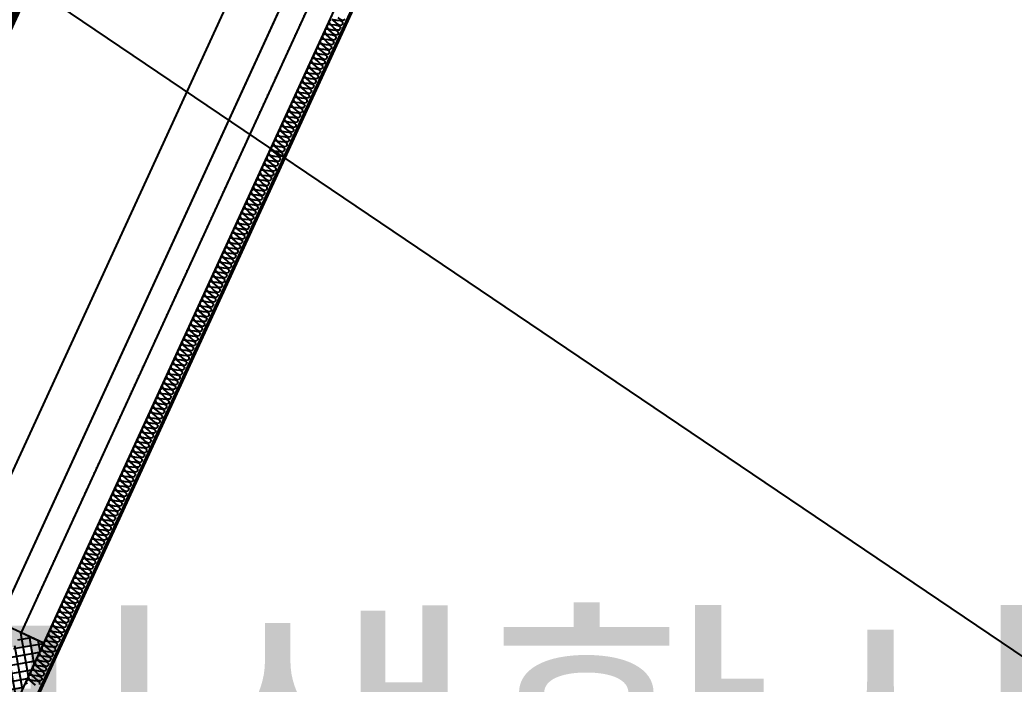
# Model space of a CAD drawing. Header units: millimetres. Extents: x -21000 to 567700, y 435000 to 850800.
# Drawn here: x 36534 to 42489, y 707680 to 711659 of the extents above; entities that cross this region are included whole.
import ezdxf
from ezdxf.xclip import XClip

# ---------------------------------------------------------------- set-up
doc = ezdxf.new("R2010")
doc.units = ezdxf.units.MM
doc.header["$LTSCALE"] = 700
doc.header["$XCLIPFRAME"] = 2
for name, pattern in [('AB_Pbase$0$AB_Pbase$0$CEN', [62, 60, -1, 0, -1]), ('AB_Pbase$0$PHANTOMX2', [5, 2.5, -0.5, 0.5, -0.5, 0.5, -0.5]), ('AB_Pbase$0$주차장기둥$0$CEN', [62, 60, -1, 0, -1])]:
    doc.linetypes.add(name, pattern=pattern)
doc.layers.get('0').update_dxf_attribs({"color": 2})
for name, color, linetype in [('AB_Pbase$0$AB_Pbase$0$CEN', 1, 'AB_Pbase$0$AB_Pbase$0$CEN'), ('AB_Pbase$0$AB_Pbase$0$FIN', 6, 'Continuous'), ('AB_Pbase$0$HAT', 8, 'Continuous'), ('AB_Pbase$0$INS', 8, 'Continuous'), ('AB_Pbase$0$SITE', 3, 'AB_Pbase$0$PHANTOMX2'), ('AB_Pbase$0$WAL', 3, 'Continuous'), ('AB_Pbase$0$주차장기둥$0$CEN_P', 244, 'AB_Pbase$0$주차장기둥$0$CEN')]:
    doc.layers.add(name, color=color, linetype=linetype)
doc.layers.add('AB_Pbase$0$Defponts', color=161, linetype='Continuous', plot=False)
doc.styles.add('AB_Pbase$0$돋움', font='')
doc.styles.get('AB_Pbase$0$돋움').set_extended_font_data('Dotum')

# ---------------------------------------------------------------- blocks, each defined once
blk = doc.blocks.new('AB_Pbase$0$SITE0917')
at = {"layer": 'AB_Pbase$0$SITE', "ltscale": 4, "const_width": 300, "flags": 128}
blk.add_lwpolyline([(166790.2, 14282.1), (166795.6, 12457.7), (166803.2, 9905.3), (165179.5, 5176.2), (118538.7, -54371.7), (114045.5, -52298), (105315.5, -48298), (96845.5, -44418), (95855.5, -43968), (88255.5, -40478), (81075.5, -37188), (79665.5, -36528), (79665.5, -36528), (79665.5, -36528), (51295.5, -23518), (51295.5, -23518), (51295.5, -23518), (51295.5, -23518), (24885.5, -11398), (16535.5, -7578), (0, 0), (0, 0), (4267.4, 9299.2), (5686.5, 12403), (9895.5, 21572), (16195.5, 35292), (20267.8, 44180.2), (40844.6, 43842.7), (85590, 33565.6), (130335.4, 23288.4), (156238.3, 14282), (166790.2, 14282)], dxfattribs=at)
blk = doc.blocks.new('AB_Pbase$0$AB_Pbase_지하1층_골조')
blk.add_line((49381.2, 737051.4), (30251.5, 695361.3))
blk.add_lwpolyline([(38948.5, 713595.7), (36404.5, 708051.5)])
blk.add_lwpolyline([(36427, 707381), (36677.2, 707926.4), (36131.9, 708176.6), (35881.6, 707631.3)], close=True)
blk = doc.blocks.new('AB_Pbase$0$주차장기둥$0$cen 1bl 지하')
at = {"layer": 'AB_Pbase$0$주차장기둥$0$CEN_P', "color": 5}
blk.add_line((-8044, 19895), (40150.2, 15618.1), dxfattribs=at)
blk = doc.blocks.new('AB_Pbase$0$주차장기둥')
at = {"rotation": 1.99999810188403}
blk.add_blockref('AB_Pbase$0$주차장기둥$0$cen 1bl 지하', (-253925.8, 27513.9), dxfattribs=at)
blk = doc.blocks.new('AB_Pbase$0$실명')
at = {"layer": 'AB_Pbase$0$Defponts', "style": 'AB_Pbase$0$돋움'}
blk.add_text('근린생활시설', height=1400, dxfattribs=at).set_placement((55042.7, -124274.6))
blk = doc.blocks.new('AB_Pbase')
at = {"layer": 'AB_Pbase$0$HAT'}
h = blk.add_hatch(dxfattribs=at)
h.set_pattern_fill('NET', color=256, scale=15, angle=100)
h.paths.add_polyline_path([(36540.9, 707988.9), (36677.2, 707926.4), (39221.2, 713470.6), (39084.9, 713533.1)], flags=17)
h.paths.add_polyline_path([(36427, 707381), (36290.6, 707443.6), (33746.7, 701899.4), (33883, 701836.8)], flags=17)
edge = h.paths.add_edge_path()
edge.add_line((44631.6, 725621.3), (44767.9, 725558.7))
edge.add_line((44767.9, 725558.7), (42265.6, 720105.4))
edge.add_line((42265.6, 720105.4), (42129.3, 720168))
edge.add_line((42129.3, 720168), (44631.6, 725621.3))
edge.add_line((41879.1, 719622.6), (39335.1, 714078.4))
edge.add_line((39335.1, 714078.4), (39471.4, 714015.9))
edge.add_line((39471.4, 714015.9), (42015.4, 719560.1))
edge.add_line((33632.8, 701291.5), (31047.1, 695656.4))
edge.add_line((31047.1, 695656.4), (33496.4, 701354.1))
edge.add_line((33496.4, 701354.1), (30910.7, 695719))
at = {"layer": 'AB_Pbase$0$AB_Pbase$0$CEN'}
blk.add_line((48643.3, 734723.8), (30212, 694556), dxfattribs=at)
at = {"layer": 'AB_Pbase$0$AB_Pbase$0$FIN'}
for points in [[(46517.9, 729156.7), (31166.4, 695700.7), (40000.8, 691647), (42548.9, 697200.3)], [(46527, 729152.6), (31179.7, 695705.6), (39995.9, 691660.2), (42539.8, 697204.4)]]:
    blk.add_lwpolyline(points, dxfattribs=at)
at = {"layer": 'AB_Pbase$0$INS'}
for points in [[(38479.8, 711663.1), (38473.2, 711656.4), (38463.6, 711654.6), (38455.6, 711658.3), (38440, 711672.1)], [(38412.6, 711660.4), (38433.3, 711657.6), (38454, 711654.7), (38462, 711651), (38467.2, 711643.3), (38466.5, 711634), (38459.9, 711627.3), (38450.3, 711625.6), (38442.3, 711629.2), (38426.6, 711643), (38410.9, 711656.8), (38402.9, 711660.5)], [(38393.7, 711659.5), (38387.1, 711652.8), (38386.3, 711643.5), (38391.3, 711635), (38399.3, 711631.4), (38419.9, 711628.5), (38440.6, 711625.6), (38448.6, 711621.9), (38453.9, 711614.2), (38453.1, 711604.9), (38446.6, 711598.2), (38436.9, 711596.5), (38429, 711600.1), (38413.3, 711613.9), (38397.6, 711627.7), (38389.6, 711631.4), (38380.3, 711630.4), (38373.8, 711623.7), (38373, 711614.4), (38377.9, 711605.9), (38385.9, 711602.3), (38406.6, 711599.4), (38427.3, 711596.5), (38435.3, 711592.8), (38440.6, 711585.1), (38439.8, 711575.8), (38433.2, 711569.1), (38423.6, 711567.4), (38415.6, 711571.1), (38399.9, 711584.8), (38384.3, 711598.6), (38376.3, 711602.3), (38367, 711601.3), (38360.4, 711594.6), (38359.6, 711585.3), (38364.6, 711576.9), (38372.6, 711573.2), (38393.3, 711570.3), (38413.9, 711567.4), (38421.9, 711563.7), (38427.2, 711556), (38426.4, 711546.7), (38419.9, 711540.1), (38410.3, 711538.3), (38402.3, 711542), (38386.6, 711555.8), (38370.9, 711569.6), (38362.9, 711573.2), (38353.6, 711572.2), (38347.1, 711565.5), (38346.3, 711556.2), (38351.2, 711547.8), (38359.2, 711544.1), (38379.9, 711541.2), (38400.6, 711538.3), (38408.6, 711534.7), (38413.9, 711527), (38413.1, 711517.6), (38406.5, 711511), (38396.9, 711509.2), (38388.9, 711512.9), (38373.2, 711526.7), (38357.6, 711540.5), (38349.6, 711544.1), (38340.3, 711543.1), (38333.7, 711536.5), (38333, 711527.1), (38337.9, 711518.7), (38345.9, 711515), (38366.6, 711512.1), (38387.2, 711509.2), (38395.2, 711505.6), (38400.5, 711497.9), (38399.8, 711488.5), (38393.2, 711481.9), (38383.6, 711480.1), (38375.6, 711483.8), (38359.9, 711497.6), (38344.2, 711511.4), (38336.2, 711515.1), (38326.9, 711514), (38320.4, 711507.4), (38319.6, 711498), (38324.5, 711489.6), (38332.5, 711485.9), (38353.2, 711483.1), (38373.9, 711480.2), (38381.9, 711476.5), (38387.2, 711468.8), (38386.4, 711459.5), (38379.8, 711452.8), (38370.2, 711451), (38362.2, 711454.7), (38346.5, 711468.5), (38330.9, 711482.3), (38322.9, 711486), (38313.6, 711484.9), (38307, 711478.3), (38306.3, 711469), (38311.2, 711460.5), (38319.2, 711456.9), (38339.9, 711454), (38360.6, 711451.1), (38368.6, 711447.4), (38373.8, 711439.7), (38373.1, 711430.4), (38366.5, 711423.7), (38356.9, 711422), (38348.9, 711425.6), (38333.2, 711439.4), (38317.5, 711453.2), (38309.5, 711456.9), (38300.3, 711455.9), (38293.7, 711449.2), (38292.9, 711439.9), (38297.9, 711431.4), (38305.9, 711427.8), (38326.5, 711424.9), (38347.2, 711422), (38355.2, 711418.3), (38360.5, 711410.6), (38359.7, 711401.3), (38353.1, 711394.6), (38343.5, 711392.9), (38335.5, 711396.5), (38319.9, 711410.3), (38304.2, 711424.1), (38296.2, 711427.8), (38286.9, 711426.8), (38280.3, 711420.1), (38279.6, 711410.8), (38284.5, 711402.4), (38292.5, 711398.7), (38313.2, 711395.8), (38333.9, 711392.9), (38341.9, 711389.2), (38347.1, 711381.5), (38346.4, 711372.2), (38339.8, 711365.5), (38330.2, 711363.8), (38322.2, 711367.5), (38306.5, 711381.3), (38290.8, 711395.1), (38282.8, 711398.7), (38273.6, 711397.7), (38267, 711391), (38266.2, 711381.7), (38271.2, 711373.3), (38279.2, 711369.6), (38299.8, 711366.7), (38320.5, 711363.8), (38328.5, 711360.2), (38333.8, 711352.5), (38333, 711343.1), (38326.4, 711336.5), (38316.8, 711334.7), (38308.8, 711338.4), (38293.2, 711352.2), (38277.5, 711366), (38269.5, 711369.6), (38260.2, 711368.6), (38253.6, 711361.9), (38252.9, 711352.6), (38257.8, 711344.2), (38265.8, 711340.5), (38286.5, 711337.6), (38307.2, 711334.7), (38315.2, 711331.1), (38320.4, 711323.4), (38319.7, 711314), (38313.1, 711307.4), (38303.5, 711305.6), (38295.5, 711309.3), (38279.8, 711323.1), (38264.1, 711336.9), (38256.1, 711340.6), (38246.9, 711339.5), (38240.3, 711332.9), (38239.5, 711323.5), (38244.5, 711315.1), (38252.5, 711311.4), (38273.1, 711308.5), (38293.8, 711305.7), (38301.8, 711302), (38307.1, 711294.3), (38306.3, 711285), (38299.8, 711278.3), (38290.1, 711276.5), (38282.2, 711280.2), (38266.5, 711294), (38250.8, 711307.8), (38242.8, 711311.5), (38233.5, 711310.4), (38227, 711303.8), (38226.2, 711294.4), (38231.1, 711286), (38239.1, 711282.4), (38259.8, 711279.5), (38280.5, 711276.6), (38288.5, 711272.9), (38293.8, 711265.2), (38293, 711255.9), (38286.4, 711249.2), (38276.8, 711247.5), (38268.8, 711251.1), (38253.1, 711264.9), (38237.5, 711278.7), (38229.5, 711282.4), (38220.2, 711281.4), (38213.6, 711274.7), (38212.8, 711265.4), (38217.8, 711256.9), (38225.8, 711253.3), (38246.5, 711250.4), (38267.1, 711247.5), (38275.1, 711243.8), (38280.4, 711236.1), (38279.6, 711226.8), (38273.1, 711220.1), (38263.5, 711218.4), (38255.5, 711222), (38239.8, 711235.8), (38224.1, 711249.6), (38216.1, 711253.3), (38206.8, 711252.3), (38200.3, 711245.6), (38199.5, 711236.3), (38204.4, 711227.9), (38212.4, 711224.2), (38233.1, 711221.3), (38253.8, 711218.4), (38261.8, 711214.7), (38267.1, 711207), (38266.3, 711197.7), (38259.7, 711191), (38250.1, 711189.3), (38242.1, 711193), (38226.4, 711206.8), (38210.8, 711220.5), (38202.8, 711224.2), (38193.5, 711223.2), (38186.9, 711216.5), (38186.2, 711207.2), (38191.1, 711198.8), (38199.1, 711195.1), (38219.8, 711192.2), (38240.4, 711189.3), (38248.4, 711185.7), (38253.7, 711178), (38253, 711168.6), (38246.4, 711162), (38236.8, 711160.2), (38228.8, 711163.9), (38213.1, 711177.7), (38197.4, 711191.5), (38189.4, 711195.1), (38180.1, 711194.1), (38173.6, 711187.4), (38172.8, 711178.1), (38177.7, 711169.7), (38185.7, 711166), (38206.4, 711163.1), (38227.1, 711160.2), (38235.1, 711156.6), (38240.4, 711148.9), (38239.6, 711139.5), (38233, 711132.9), (38223.4, 711131.1), (38215.4, 711134.8), (38199.7, 711148.6), (38184.1, 711162.4), (38176.1, 711166), (38166.8, 711165), (38160.2, 711158.4), (38159.5, 711149), (38164.4, 711140.6), (38172.4, 711136.9), (38193.1, 711134), (38213.8, 711131.2), (38221.8, 711127.5), (38227, 711119.8), (38226.3, 711110.5), (38219.7, 711103.8), (38210.1, 711102), (38202.1, 711105.7), (38186.4, 711119.5), (38170.7, 711133.3), (38162.7, 711137), (38153.5, 711135.9), (38146.9, 711129.3), (38146.1, 711119.9), (38151.1, 711111.5), (38159.1, 711107.8), (38179.7, 711105), (38200.4, 711102.1), (38208.4, 711098.4), (38213.7, 711090.7), (38212.9, 711081.4), (38206.3, 711074.7), (38196.7, 711073), (38188.7, 711076.6), (38173.1, 711090.4), (38157.4, 711104.2), (38149.4, 711107.9), (38140.1, 711106.9), (38133.5, 711100.2), (38132.8, 711090.9), (38137.7, 711082.4), (38145.7, 711078.8), (38166.4, 711075.9), (38187.1, 711073), (38195.1, 711069.3), (38200.3, 711061.6), (38199.6, 711052.3), (38193, 711045.6), (38183.4, 711043.9), (38175.4, 711047.5), (38159.7, 711061.3), (38144, 711075.1), (38136, 711078.8), (38126.8, 711077.8), (38120.2, 711071.1), (38119.4, 711061.8), (38124.4, 711053.3), (38132.4, 711049.7), (38153, 711046.8), (38173.7, 711043.9), (38181.7, 711040.2), (38187, 711032.5), (38186.2, 711023.2), (38179.6, 711016.5), (38170, 711014.8), (38162, 711018.5), (38146.4, 711032.2), (38130.7, 711046), (38122.7, 711049.7), (38113.4, 711048.7), (38106.8, 711042), (38106.1, 711032.7), (38111, 711024.3), (38119, 711020.6), (38139.7, 711017.7), (38160.4, 711014.8), (38168.4, 711011.1), (38173.6, 711003.4), (38172.9, 710994.1), (38166.3, 710987.5), (38156.7, 710985.7), (38148.7, 710989.4), (38133, 711003.2), (38117.3, 711017), (38109.3, 711020.6), (38100.1, 711019.6), (38093.5, 711012.9), (38092.7, 711003.6), (38097.7, 710995.2), (38105.7, 710991.5), (38126.3, 710988.6), (38147, 710985.7), (38155, 710982.1), (38160.3, 710974.4), (38159.5, 710965), (38153, 710958.4), (38143.3, 710956.6), (38135.4, 710960.3), (38119.7, 710974.1), (38104, 710987.9), (38096, 710991.5), (38086.7, 710990.5), (38080.2, 710983.9), (38079.4, 710974.5), (38084.3, 710966.1), (38092.3, 710962.4), (38113, 710959.5), (38133.7, 710956.6), (38141.7, 710953), (38147, 710945.3), (38146.2, 710935.9), (38139.6, 710929.3), (38130, 710927.5), (38122, 710931.2), (38106.3, 710945), (38090.7, 710958.8), (38082.7, 710962.5), (38073.4, 710961.4), (38066.8, 710954.8), (38066, 710945.4), (38071, 710937), (38079, 710933.3), (38099.7, 710930.5), (38120.3, 710927.6), (38128.3, 710923.9), (38133.6, 710916.2), (38132.8, 710906.9), (38126.3, 710900.2), (38116.7, 710898.4), (38108.7, 710902.1), (38093, 710915.9), (38077.3, 710929.7), (38069.3, 710933.4), (38060, 710932.3), (38053.5, 710925.7), (38052.7, 710916.4), (38057.6, 710907.9), (38065.6, 710904.3), (38086.3, 710901.4), (38107, 710898.5), (38115, 710894.8), (38120.3, 710887.1), (38119.5, 710877.8), (38112.9, 710871.1), (38103.3, 710869.4), (38095.3, 710873), (38079.6, 710886.8), (38064, 710900.6), (38056, 710904.3), (38046.7, 710903.3), (38040.1, 710896.6), (38039.4, 710887.3), (38044.3, 710878.8), (38052.3, 710875.2), (38073, 710872.3), (38093.6, 710869.4), (38101.6, 710865.7), (38106.9, 710858), (38106.2, 710848.7), (38099.6, 710842), (38090, 710840.3), (38082, 710843.9), (38066.3, 710857.7), (38050.6, 710871.5), (38042.6, 710875.2), (38033.3, 710874.2), (38026.8, 710867.5), (38026, 710858.2), (38030.9, 710849.8), (38038.9, 710846.1), (38059.6, 710843.2), (38080.3, 710840.3), (38088.3, 710836.6), (38093.6, 710828.9), (38092.8, 710819.6), (38086.2, 710812.9), (38076.6, 710811.2), (38068.6, 710814.9), (38052.9, 710828.7), (38037.3, 710842.5), (38029.3, 710846.1), (38020, 710845.1), (38013.4, 710838.4), (38012.7, 710829.1), (38017.6, 710820.7), (38025.6, 710817), (38046.3, 710814.1), (38067, 710811.2), (38075, 710807.6), (38080.2, 710799.9), (38079.5, 710790.5), (38072.9, 710783.9), (38063.3, 710782.1), (38055.3, 710785.8), (38039.6, 710799.6), (38023.9, 710813.4), (38015.9, 710817), (38006.7, 710816), (38000.1, 710809.3), (37999.3, 710800), (38004.3, 710791.6), (38012.2, 710787.9), (38032.9, 710785), (38053.6, 710782.1), (38061.6, 710778.5), (38066.9, 710770.8), (38066.1, 710761.4), (38059.5, 710754.8), (38049.9, 710753), (38041.9, 710756.7), (38026.3, 710770.5), (38010.6, 710784.3), (38002.6, 710788), (37993.3, 710786.9), (37986.7, 710780.3), (37986, 710770.9), (37990.9, 710762.5), (37998.9, 710758.8), (38019.6, 710755.9), (38040.3, 710753.1), (38048.3, 710749.4), (38053.5, 710741.7), (38052.8, 710732.4), (38046.2, 710725.7), (38036.6, 710723.9), (38028.6, 710727.6), (38012.9, 710741.4), (37997.2, 710755.2), (37989.2, 710758.9), (37980, 710757.8), (37973.4, 710751.2), (37972.6, 710741.8), (37977.6, 710733.4), (37985.6, 710729.7), (38006.2, 710726.9), (38026.9, 710724), (38034.9, 710720.3), (38040.2, 710712.6), (38039.4, 710703.3), (38032.8, 710696.6), (38023.2, 710694.9), (38015.2, 710698.5), (37999.6, 710712.3), (37983.9, 710726.1), (37975.9, 710729.8), (37966.6, 710728.8), (37960, 710722.1), (37959.3, 710712.8), (37964.2, 710704.3), (37972.2, 710700.7), (37992.9, 710697.8), (38013.6, 710694.9), (38021.6, 710691.2), (38026.8, 710683.5), (38026.1, 710674.2), (38019.5, 710667.5), (38009.9, 710665.8), (38001.9, 710669.4), (37986.2, 710683.2), (37970.5, 710697), (37962.5, 710700.7), (37953.3, 710699.7), (37946.7, 710693), (37945.9, 710683.7), (37950.9, 710675.2), (37958.9, 710671.6), (37979.5, 710668.7), (38000.2, 710665.8), (38008.2, 710662.1), (38013.5, 710654.4), (38012.7, 710645.1), (38006.2, 710638.4), (37996.5, 710636.7), (37988.6, 710640.4), (37972.9, 710654.1), (37957.2, 710667.9), (37949.2, 710671.6), (37939.9, 710670.6), (37933.3, 710663.9), (37932.6, 710654.6), (37937.5, 710646.2), (37945.5, 710642.5), (37966.2, 710639.6), (37986.9, 710636.7), (37994.9, 710633.1), (38000.1, 710625.4), (37999.4, 710616), (37992.8, 710609.4), (37983.2, 710607.6), (37975.2, 710611.3), (37959.5, 710625.1), (37943.9, 710638.9), (37935.9, 710642.5), (37926.6, 710641.5), (37920, 710634.8), (37919.2, 710625.5), (37924.2, 710617.1), (37932.2, 710613.4), (37952.9, 710610.5), (37973.5, 710607.6), (37981.5, 710604), (37986.8, 710596.3), (37986, 710586.9), (37979.5, 710580.3), (37969.9, 710578.5), (37961.9, 710582.2), (37946.2, 710596), (37930.5, 710609.8), (37922.5, 710613.4), (37913.2, 710612.4), (37906.7, 710605.8), (37905.9, 710596.4), (37910.8, 710588), (37918.8, 710584.3), (37939.5, 710581.4), (37960.2, 710578.6), (37968.2, 710574.9), (37973.5, 710567.2), (37972.7, 710557.8), (37966.1, 710551.2), (37956.5, 710549.4), (37948.5, 710553.1), (37932.8, 710566.9), (37917.2, 710580.7), (37909.2, 710584.4), (37899.9, 710583.3), (37893.3, 710576.7), (37892.6, 710567.3), (37897.5, 710558.9), (37905.5, 710555.2), (37926.2, 710552.4), (37946.8, 710549.5), (37954.8, 710545.8), (37960.1, 710538.1), (37959.4, 710528.8), (37952.8, 710522.1), (37943.2, 710520.3), (37935.2, 710524), (37919.5, 710537.8), (37903.8, 710551.6), (37895.8, 710555.3), (37886.5, 710554.3), (37880, 710547.6), (37879.2, 710538.3), (37884.1, 710529.8), (37892.1, 710526.2), (37912.8, 710523.3), (37933.5, 710520.4), (37941.5, 710516.7), (37946.8, 710509), (37946, 710499.7), (37939.4, 710493), (37929.8, 710491.3), (37921.8, 710494.9), (37906.1, 710508.7), (37890.5, 710522.5), (37882.5, 710526.2), (37873.2, 710525.2), (37866.6, 710518.5), (37865.9, 710509.2), (37870.8, 710500.7), (37878.8, 710497.1), (37899.5, 710494.2), (37920.2, 710491.3), (37928.2, 710487.6), (37933.4, 710479.9), (37932.7, 710470.6), (37926.1, 710463.9), (37916.5, 710462.2), (37908.5, 710465.8), (37892.8, 710479.6), (37877.1, 710493.4), (37869.1, 710497.1), (37859.9, 710496.1), (37853.3, 710489.4), (37852.5, 710480.1), (37857.5, 710471.7), (37865.4, 710468), (37886.1, 710465.1), (37906.8, 710462.2), (37914.8, 710458.5), (37920.1, 710450.8), (37919.3, 710441.5), (37912.7, 710434.8), (37903.1, 710433.1), (37895.1, 710436.8), (37879.5, 710450.6), (37863.8, 710464.4), (37855.8, 710468), (37846.5, 710467), (37839.9, 710460.3), (37839.2, 710451), (37844.1, 710442.6), (37852.1, 710438.9), (37872.8, 710436), (37893.5, 710433.1), (37901.5, 710429.5), (37906.7, 710421.8), (37906, 710412.4), (37899.4, 710405.8), (37889.8, 710404), (37881.8, 710407.7), (37866.1, 710421.5), (37850.4, 710435.3), (37842.4, 710438.9), (37833.2, 710437.9), (37826.6, 710431.2), (37825.8, 710421.9), (37830.8, 710413.5), (37838.8, 710409.8), (37859.4, 710406.9), (37880.1, 710404), (37888.1, 710400.4), (37893.4, 710392.7), (37892.6, 710383.3), (37886, 710376.7), (37876.4, 710374.9), (37868.4, 710378.6), (37852.8, 710392.4), (37837.1, 710406.2), (37829.1, 710409.9), (37819.8, 710408.8), (37813.2, 710402.2), (37812.5, 710392.8), (37817.4, 710384.4), (37825.4, 710380.7), (37846.1, 710377.8), (37866.8, 710375), (37874.8, 710371.3), (37880, 710363.6), (37879.3, 710354.3), (37872.7, 710347.6), (37863.1, 710345.8), (37855.1, 710349.5), (37839.4, 710363.3), (37823.7, 710377.1), (37815.7, 710380.8), (37806.5, 710379.7), (37799.9, 710373.1), (37799.1, 710363.7), (37804.1, 710355.3), (37812.1, 710351.7), (37832.7, 710348.8), (37853.4, 710345.9), (37861.4, 710342.2), (37866.7, 710334.5), (37865.9, 710325.2), (37859.4, 710318.5), (37849.7, 710316.8), (37841.7, 710320.4), (37826.1, 710334.2), (37810.4, 710348), (37802.4, 710351.7), (37793.1, 710350.7), (37786.5, 710344), (37785.8, 710334.7), (37790.7, 710326.2), (37798.7, 710322.6), (37819.4, 710319.7), (37840.1, 710316.8), (37848.1, 710313.1), (37853.3, 710305.4), (37852.6, 710296.1), (37846, 710289.4), (37836.4, 710287.7), (37828.4, 710291.3), (37812.7, 710305.1), (37797.1, 710318.9), (37789.1, 710322.6), (37779.8, 710321.6), (37773.2, 710314.9), (37772.4, 710305.6), (37777.4, 710297.2), (37785.4, 710293.5), (37806.1, 710290.6), (37826.7, 710287.7), (37834.7, 710284), (37840, 710276.3), (37839.2, 710267), (37832.7, 710260.3), (37823.1, 710258.6), (37815.1, 710262.3), (37799.4, 710276.1), (37783.7, 710289.8), (37775.7, 710293.5), (37766.4, 710292.5), (37759.9, 710285.8), (37759.1, 710276.5), (37764, 710268.1), (37772, 710264.4), (37792.7, 710261.5), (37813.4, 710258.6), (37821.4, 710255), (37826.7, 710247.3), (37825.9, 710237.9), (37819.3, 710231.3), (37809.7, 710229.5), (37801.7, 710233.2), (37786, 710247), (37770.4, 710260.8), (37762.4, 710264.4), (37753.1, 710263.4), (37746.5, 710256.7), (37745.8, 710247.4), (37750.7, 710239), (37758.7, 710235.3), (37779.4, 710232.4), (37800, 710229.5), (37808, 710225.9), (37813.3, 710218.2), (37812.6, 710208.8), (37806, 710202.2), (37796.4, 710200.4), (37788.4, 710204.1), (37772.7, 710217.9), (37757, 710231.7), (37749, 710235.3), (37739.7, 710234.3), (37733.2, 710227.7), (37732.4, 710218.3), (37737.3, 710209.9), (37745.3, 710206.2), (37766, 710203.3), (37786.7, 710200.5), (37794.7, 710196.8), (37800, 710189.1), (37799.2, 710179.8), (37792.6, 710173.1), (37783, 710171.3), (37775, 710175), (37759.3, 710188.8), (37743.7, 710202.6), (37735.7, 710206.3), (37726.4, 710205.2), (37719.8, 710198.6), (37719.1, 710189.2), (37724, 710180.8), (37732, 710177.1), (37752.7, 710174.3), (37773.4, 710171.4), (37781.4, 710167.7), (37786.6, 710160), (37785.9, 710150.7), (37779.3, 710144), (37769.7, 710142.3), (37761.7, 710145.9), (37746, 710159.7), (37730.3, 710173.5), (37722.3, 710177.2), (37713.1, 710176.2), (37706.5, 710169.5), (37705.7, 710160.2), (37710.7, 710151.7), (37718.6, 710148.1), (37739.3, 710145.2), (37760, 710142.3), (37768, 710138.6), (37773.3, 710130.9), (37772.5, 710121.6), (37765.9, 710114.9), (37756.3, 710113.2), (37748.3, 710116.8), (37732.7, 710130.6), (37717, 710144.4), (37709, 710148.1), (37699.7, 710147.1), (37693.1, 710140.4), (37692.4, 710131.1), (37697.3, 710122.6), (37705.3, 710119), (37726, 710116.1), (37746.7, 710113.2), (37754.7, 710109.5), (37759.9, 710101.8), (37759.2, 710092.5), (37752.6, 710085.8), (37743, 710084.1), (37735, 710087.8), (37719.3, 710101.5), (37703.6, 710115.3), (37695.6, 710119), (37686.4, 710118), (37679.8, 710111.3), (37679, 710102), (37684, 710093.6), (37692, 710089.9), (37712.6, 710087), (37733.3, 710084.1), (37741.3, 710080.4), (37746.6, 710072.7), (37745.8, 710063.4), (37739.2, 710056.8), (37729.6, 710055), (37721.6, 710058.7), (37706, 710072.5), (37690.3, 710086.3), (37682.3, 710089.9), (37673, 710088.9), (37666.4, 710082.2), (37665.7, 710072.9), (37670.6, 710064.5), (37678.6, 710060.8), (37699.3, 710057.9), (37720, 710055), (37728, 710051.4), (37733.2, 710043.7), (37732.5, 710034.3), (37725.9, 710027.7), (37716.3, 710025.9), (37708.3, 710029.6), (37692.6, 710043.4), (37676.9, 710057.2), (37668.9, 710060.8), (37659.7, 710059.8), (37653.1, 710053.2), (37652.3, 710043.8), (37657.3, 710035.4), (37665.3, 710031.7), (37685.9, 710028.8), (37706.6, 710025.9), (37714.6, 710022.3), (37719.9, 710014.6), (37719.1, 710005.2), (37712.6, 709998.6), (37702.9, 709996.8), (37694.9, 710000.5), (37679.3, 710014.3), (37663.6, 710028.1), (37655.6, 710031.8), (37646.3, 710030.7), (37639.7, 710024.1), (37639, 710014.7), (37643.9, 710006.3), (37651.9, 710002.6), (37672.6, 709999.8), (37693.3, 709996.9), (37701.3, 709993.2), (37706.5, 709985.5), (37705.8, 709976.2), (37699.2, 709969.5), (37689.6, 709967.7), (37681.6, 709971.4), (37665.9, 709985.2), (37650.3, 709999), (37642.3, 710002.7), (37633, 710001.6), (37626.4, 709995), (37625.6, 709985.7), (37630.6, 709977.2), (37638.6, 709973.6), (37659.3, 709970.7), (37679.9, 709967.8), (37687.9, 709964.1), (37693.2, 709956.4), (37692.4, 709947.1), (37685.9, 709940.4), (37676.3, 709938.7), (37668.3, 709942.3), (37652.6, 709956.1), (37636.9, 709969.9), (37628.9, 709973.6), (37619.6, 709972.6), (37613.1, 709965.9), (37612.3, 709956.6), (37617.2, 709948.1), (37625.2, 709944.5), (37645.9, 709941.6), (37666.6, 709938.7), (37674.6, 709935), (37679.9, 709927.3), (37679.1, 709918), (37672.5, 709911.3), (37662.9, 709909.6), (37654.9, 709913.2), (37639.2, 709927), (37623.6, 709940.8), (37615.6, 709944.5), (37606.3, 709943.5), (37599.7, 709936.8), (37599, 709927.5), (37603.9, 709919.1), (37611.9, 709915.4), (37632.6, 709912.5), (37653.2, 709909.6), (37661.2, 709905.9), (37666.5, 709898.2), (37665.8, 709888.9), (37659.2, 709882.2), (37649.6, 709880.5), (37641.6, 709884.2), (37625.9, 709898), (37610.2, 709911.8), (37602.2, 709915.4), (37592.9, 709914.4), (37586.4, 709907.7), (37585.6, 709898.4), (37590.5, 709890), (37598.5, 709886.3), (37619.2, 709883.4), (37639.9, 709880.5), (37647.9, 709876.9), (37653.2, 709869.2), (37652.4, 709859.8), (37645.8, 709853.2), (37636.2, 709851.4), (37628.2, 709855.1), (37612.5, 709868.9), (37596.9, 709882.7), (37588.9, 709886.3), (37579.6, 709885.3), (37573, 709878.6), (37572.3, 709869.3), (37577.2, 709860.9), (37585.2, 709857.2), (37605.9, 709854.3), (37626.6, 709851.4), (37634.6, 709847.8), (37639.8, 709840.1), (37639.1, 709830.7), (37632.5, 709824.1), (37622.9, 709822.3), (37614.9, 709826), (37599.2, 709839.8), (37583.5, 709853.6), (37575.5, 709857.3), (37566.3, 709856.2), (37559.7, 709849.6), (37558.9, 709840.2), (37563.9, 709831.8), (37571.8, 709828.1), (37592.5, 709825.2), (37613.2, 709822.4), (37621.2, 709818.7), (37626.5, 709811), (37625.7, 709801.7), (37619.1, 709795), (37609.5, 709793.2), (37601.5, 709796.9), (37585.9, 709810.7), (37570.2, 709824.5), (37562.2, 709828.2), (37552.9, 709827.1), (37546.3, 709820.5), (37545.6, 709811.1), (37550.5, 709802.7), (37558.5, 709799), (37579.2, 709796.2), (37599.9, 709793.3), (37607.9, 709789.6), (37613.1, 709781.9), (37612.4, 709772.6), (37605.8, 709765.9), (37596.2, 709764.2), (37588.2, 709767.8), (37572.5, 709781.6), (37556.8, 709795.4), (37548.8, 709799.1), (37539.6, 709798.1), (37533, 709791.4), (37532.2, 709782.1), (37537.2, 709773.6), (37545.2, 709770), (37565.8, 709767.1), (37586.5, 709764.2), (37594.5, 709760.5), (37599.8, 709752.8), (37599, 709743.5), (37592.4, 709736.8), (37582.8, 709735.1), (37574.8, 709738.7), (37559.2, 709752.5), (37543.5, 709766.3), (37535.5, 709770), (37526.2, 709769), (37519.6, 709762.3), (37518.9, 709753), (37523.8, 709744.6), (37531.8, 709740.9), (37552.5, 709738), (37573.2, 709735.1), (37581.2, 709731.4), (37586.4, 709723.7), (37585.7, 709714.4), (37579.1, 709707.7), (37569.5, 709706), (37561.5, 709709.7), (37545.8, 709723.5), (37530.1, 709737.2), (37522.1, 709740.9), (37512.9, 709739.9), (37506.3, 709733.2), (37505.5, 709723.9), (37510.5, 709715.5), (37518.5, 709711.8), (37539.1, 709708.9), (37559.8, 709706), (37567.8, 709702.4), (37573.1, 709694.7), (37572.3, 709685.3), (37565.8, 709678.7), (37556.1, 709676.9), (37548.1, 709680.6), (37532.5, 709694.4), (37516.8, 709708.2), (37508.8, 709711.8), (37499.5, 709710.8), (37492.9, 709704.1), (37492.2, 709694.8), (37497.1, 709686.4), (37505.1, 709682.7), (37525.8, 709679.8), (37546.5, 709676.9), (37554.5, 709673.3), (37559.7, 709665.6), (37559, 709656.2), (37552.4, 709649.6), (37542.8, 709647.8), (37534.8, 709651.5), (37519.1, 709665.3), (37503.5, 709679.1), (37495.5, 709682.7), (37486.2, 709681.7), (37479.6, 709675.1), (37478.8, 709665.7), (37483.8, 709657.3), (37491.8, 709653.6), (37512.5, 709650.7), (37533.1, 709647.9), (37541.1, 709644.2), (37546.4, 709636.5), (37545.6, 709627.2), (37539.1, 709620.5), (37529.5, 709618.7), (37521.5, 709622.4), (37505.8, 709636.2), (37490.1, 709650), (37482.1, 709653.7), (37472.8, 709652.6), (37466.3, 709646), (37465.5, 709636.6), (37470.4, 709628.2), (37478.4, 709624.5), (37499.1, 709621.7), (37519.8, 709618.8), (37527.8, 709615.1), (37533.1, 709607.4), (37532.3, 709598.1), (37525.7, 709591.4), (37516.1, 709589.6), (37508.1, 709593.3), (37492.4, 709607.1), (37476.8, 709620.9), (37468.8, 709624.6), (37459.5, 709623.6), (37452.9, 709616.9), (37452.2, 709607.6), (37457.1, 709599.1), (37465.1, 709595.5), (37485.8, 709592.6), (37506.4, 709589.7), (37514.4, 709586), (37519.7, 709578.3), (37519, 709569), (37512.4, 709562.3), (37502.8, 709560.6), (37494.8, 709564.2), (37479.1, 709578), (37463.4, 709591.8), (37455.4, 709595.5), (37446.1, 709594.5), (37439.6, 709587.8), (37438.8, 709578.5), (37443.7, 709570), (37451.7, 709566.4), (37472.4, 709563.5), (37493.1, 709560.6), (37501.1, 709556.9), (37506.4, 709549.2), (37505.6, 709539.9), (37499, 709533.2), (37489.4, 709531.5), (37481.4, 709535.2), (37465.7, 709548.9), (37450.1, 709562.7), (37442.1, 709566.4), (37432.8, 709565.4), (37426.2, 709558.7), (37425.5, 709549.4), (37430.4, 709541), (37438.4, 709537.3), (37459.1, 709534.4), (37479.8, 709531.5), (37487.8, 709527.8), (37493, 709520.1), (37492.3, 709510.8), (37485.7, 709504.2), (37476.1, 709502.4), (37468.1, 709506.1), (37452.4, 709519.9), (37436.7, 709533.7), (37428.7, 709537.3), (37419.5, 709536.3), (37412.9, 709529.6), (37412.1, 709520.3), (37417, 709511.9), (37425, 709508.2), (37445.7, 709505.3), (37466.4, 709502.4), (37474.4, 709498.8), (37479.7, 709491.1), (37478.9, 709481.7), (37472.3, 709475.1), (37462.7, 709473.3), (37454.7, 709477), (37439.1, 709490.8), (37423.4, 709504.6), (37415.4, 709508.2), (37406.1, 709507.2), (37399.5, 709500.6), (37398.8, 709491.2), (37403.7, 709482.8), (37411.7, 709479.1), (37432.4, 709476.2), (37453.1, 709473.3), (37461.1, 709469.7), (37466.3, 709462), (37465.6, 709452.6), (37459, 709446), (37449.4, 709444.2), (37441.4, 709447.9), (37425.7, 709461.7), (37410, 709475.5), (37402, 709479.2), (37392.8, 709478.1), (37386.2, 709471.5), (37385.4, 709462.1), (37390.4, 709453.7), (37398.4, 709450), (37419, 709447.2), (37439.7, 709444.3), (37447.7, 709440.6), (37453, 709432.9), (37452.2, 709423.6), (37445.6, 709416.9), (37436, 709415.1), (37428, 709418.8), (37412.4, 709432.6), (37396.7, 709446.4), (37388.7, 709450.1), (37379.4, 709449), (37372.8, 709442.4), (37372.1, 709433), (37377, 709424.6), (37385, 709421), (37405.7, 709418.1), (37426.4, 709415.2), (37434.4, 709411.5), (37439.6, 709403.8), (37438.9, 709394.5), (37432.3, 709387.8), (37422.7, 709386.1), (37414.7, 709389.7), (37399, 709403.5), (37383.3, 709417.3), (37375.3, 709421), (37366.1, 709420), (37359.5, 709413.3), (37358.7, 709404), (37363.7, 709395.5), (37371.7, 709391.9), (37392.3, 709389), (37413, 709386.1), (37421, 709382.4), (37426.3, 709374.7), (37425.5, 709365.4), (37419, 709358.7), (37409.3, 709357), (37401.3, 709360.6), (37385.7, 709374.4), (37370, 709388.2), (37362, 709391.9), (37352.7, 709390.9), (37346.1, 709384.2), (37345.4, 709374.9), (37350.3, 709366.5), (37358.3, 709362.8), (37379, 709359.9), (37399.7, 709357), (37407.7, 709353.3), (37412.9, 709345.6), (37412.2, 709336.3), (37405.6, 709329.6), (37396, 709327.9), (37388, 709331.6), (37372.3, 709345.4), (37356.7, 709359.1), (37348.7, 709362.8), (37339.4, 709361.8), (37332.8, 709355.1), (37332, 709345.8), (37337, 709337.4), (37345, 709333.7), (37365.7, 709330.8), (37386.3, 709327.9), (37394.3, 709324.3), (37399.6, 709316.6), (37398.8, 709307.2), (37392.3, 709300.6), (37382.7, 709298.8), (37374.7, 709302.5), (37359, 709316.3), (37343.3, 709330.1), (37335.3, 709333.7), (37326, 709332.7), (37319.5, 709326), (37318.7, 709316.7), (37323.6, 709308.3), (37331.6, 709304.6), (37352.3, 709301.7), (37373, 709298.8), (37381, 709295.2), (37386.3, 709287.5), (37385.5, 709278.1), (37378.9, 709271.5), (37369.3, 709269.7), (37361.3, 709273.4), (37345.6, 709287.2), (37330, 709301), (37322, 709304.7), (37312.7, 709303.6), (37306.1, 709297), (37305.4, 709287.6), (37310.3, 709279.2), (37318.3, 709275.5), (37339, 709272.6), (37359.6, 709269.8), (37367.6, 709266.1), (37372.9, 709258.4), (37372.1, 709249.1), (37365.6, 709242.4), (37356, 709240.6), (37348, 709244.3), (37332.3, 709258.1), (37316.6, 709271.9), (37308.6, 709275.6), (37299.3, 709274.5), (37292.8, 709267.9), (37292, 709258.5), (37296.9, 709250.1), (37304.9, 709246.4), (37325.6, 709243.6), (37346.3, 709240.7), (37354.3, 709237), (37359.6, 709229.3), (37358.8, 709220), (37352.2, 709213.3), (37342.6, 709211.6), (37334.6, 709215.2), (37318.9, 709229), (37303.3, 709242.8), (37295.3, 709246.5), (37286, 709245.5), (37279.4, 709238.8), (37278.7, 709229.5), (37283.6, 709221), (37291.6, 709217.4), (37312.3, 709214.5), (37333, 709211.6), (37341, 709207.9), (37346.2, 709200.2), (37345.5, 709190.9), (37338.9, 709184.2), (37329.3, 709182.5), (37321.3, 709186.1), (37305.6, 709199.9), (37289.9, 709213.7), (37281.9, 709217.4), (37272.7, 709216.4), (37266.1, 709209.7), (37265.3, 709200.4), (37270.2, 709191.9), (37278.2, 709188.3), (37298.9, 709185.4), (37319.6, 709182.5), (37327.6, 709178.8), (37332.9, 709171.1), (37332.1, 709161.8), (37325.5, 709155.1), (37315.9, 709153.4), (37307.9, 709157.1), (37292.3, 709170.8), (37276.6, 709184.6), (37268.6, 709188.3), (37259.3, 709187.3), (37252.7, 709180.6), (37252, 709171.3), (37256.9, 709162.9), (37264.9, 709159.2), (37285.6, 709156.3), (37306.3, 709153.4), (37314.3, 709149.7), (37319.5, 709142.1), (37318.8, 709132.7), (37312.2, 709126.1), (37302.6, 709124.3), (37294.6, 709128), (37278.9, 709141.8), (37263.2, 709155.6), (37255.2, 709159.2), (37246, 709158.2), (37239.4, 709151.5), (37238.6, 709142.2), (37243.6, 709133.8), (37251.6, 709130.1), (37272.2, 709127.2), (37292.9, 709124.3), (37300.9, 709120.7), (37306.2, 709113), (37305.4, 709103.6), (37298.8, 709097), (37289.2, 709095.2), (37281.2, 709098.9), (37265.6, 709112.7), (37249.9, 709126.5), (37241.9, 709130.1), (37232.6, 709129.1), (37226, 709122.5), (37225.3, 709113.1), (37230.2, 709104.7), (37238.2, 709101), (37258.9, 709098.1), (37279.6, 709095.3), (37287.6, 709091.6), (37292.8, 709083.9), (37292.1, 709074.5), (37285.5, 709067.9), (37275.9, 709066.1), (37267.9, 709069.8), (37252.2, 709083.6), (37236.5, 709097.4), (37228.5, 709101.1), (37219.3, 709100), (37212.7, 709093.4), (37211.9, 709084), (37216.9, 709075.6), (37224.9, 709071.9), (37245.5, 709069.1), (37266.2, 709066.2), (37274.2, 709062.5), (37279.5, 709054.8), (37278.7, 709045.5), (37272.2, 709038.8), (37262.5, 709037), (37254.5, 709040.7), (37238.9, 709054.5), (37223.2, 709068.3), (37215.2, 709072), (37205.9, 709071), (37199.3, 709064.3), (37198.6, 709055), (37203.5, 709046.5), (37211.5, 709042.9), (37232.2, 709040), (37252.9, 709037.1), (37260.9, 709033.4), (37266.1, 709025.7), (37265.4, 709016.4), (37258.8, 709009.7), (37249.2, 709008), (37241.2, 709011.6), (37225.5, 709025.4), (37209.9, 709039.2), (37201.9, 709042.9), (37192.6, 709041.9), (37186, 709035.2), (37185.2, 709025.9), (37190.2, 709017.4), (37198.2, 709013.8), (37218.9, 709010.9), (37239.5, 709008), (37247.5, 709004.3), (37252.8, 708996.6), (37252, 708987.3), (37245.5, 708980.6), (37235.9, 708978.9), (37227.9, 708982.5), (37212.2, 708996.3), (37196.5, 709010.1), (37188.5, 709013.8), (37179.2, 709012.8), (37172.7, 709006.1), (37171.9, 708996.8), (37176.8, 708988.4), (37184.8, 708984.7), (37205.5, 708981.8), (37226.2, 708978.9), (37234.2, 708975.2), (37239.5, 708967.5), (37238.7, 708958.2), (37232.1, 708951.5), (37222.5, 708949.8), (37214.5, 708953.5), (37198.8, 708967.3), (37183.2, 708981.1), (37175.2, 708984.7), (37165.9, 708983.7), (37159.3, 708977), (37158.5, 708967.7), (37163.5, 708959.3), (37171.5, 708955.6), (37192.2, 708952.7), (37212.8, 708949.8), (37220.8, 708946.2), (37226.1, 708938.5), (37225.3, 708929.1), (37218.8, 708922.5), (37209.2, 708920.7), (37201.2, 708924.4), (37185.5, 708938.2), (37169.8, 708952), (37161.8, 708955.6), (37152.5, 708954.6), (37146, 708947.9), (37145.2, 708938.6), (37150.1, 708930.2), (37158.1, 708926.5), (37178.8, 708923.6), (37199.5, 708920.7), (37207.5, 708917.1), (37212.8, 708909.4), (37212, 708900), (37205.4, 708893.4), (37195.8, 708891.6), (37187.8, 708895.3), (37172.1, 708909.1), (37156.5, 708922.9), (37148.5, 708926.6), (37139.2, 708925.5), (37132.6, 708918.9), (37131.9, 708909.5), (37136.8, 708901.1), (37144.8, 708897.4), (37165.5, 708894.5), (37186.2, 708891.7), (37194.2, 708888), (37199.4, 708880.3), (37198.7, 708871), (37192.1, 708864.3), (37182.5, 708862.5), (37174.5, 708866.2), (37158.8, 708880), (37143.1, 708893.8), (37135.1, 708897.5), (37125.9, 708896.4), (37119.3, 708889.8), (37118.5, 708880.4), (37123.4, 708872), (37131.4, 708868.4), (37152.1, 708865.5), (37172.8, 708862.6), (37180.8, 708858.9), (37186.1, 708851.2), (37185.3, 708841.9), (37178.7, 708835.2), (37169.1, 708833.5), (37161.1, 708837.1), (37145.5, 708850.9), (37129.8, 708864.7), (37121.8, 708868.4), (37112.5, 708867.4), (37105.9, 708860.7), (37105.2, 708851.4), (37110.1, 708842.9), (37118.1, 708839.3), (37138.8, 708836.4), (37159.5, 708833.5), (37167.5, 708829.8), (37172.7, 708822.1), (37172, 708812.8), (37165.4, 708806.1), (37155.8, 708804.4), (37147.8, 708808), (37132.1, 708821.8), (37116.4, 708835.6), (37108.4, 708839.3), (37099.2, 708838.3), (37092.6, 708831.6), (37091.8, 708822.3), (37096.8, 708813.9), (37104.8, 708810.2), (37125.4, 708807.3), (37146.1, 708804.4), (37154.1, 708800.7), (37159.4, 708793), (37158.6, 708783.7), (37152, 708777), (37142.4, 708775.3), (37134.4, 708779), (37118.8, 708792.8), (37103.1, 708806.5), (37095.1, 708810.2), (37085.8, 708809.2), (37079.2, 708802.5), (37078.5, 708793.2), (37083.4, 708784.8), (37091.4, 708781.1), (37112.1, 708778.2), (37132.8, 708775.3), (37140.8, 708771.7), (37146, 708764), (37145.3, 708754.6), (37138.7, 708748), (37129.1, 708746.2), (37121.1, 708749.9), (37105.4, 708763.7), (37089.7, 708777.5), (37081.7, 708781.1), (37072.5, 708780.1), (37065.9, 708773.4), (37065.1, 708764.1), (37070.1, 708755.7), (37078.1, 708752), (37098.7, 708749.1), (37119.4, 708746.2), (37127.4, 708742.6), (37132.7, 708734.9), (37131.9, 708725.5), (37125.4, 708718.9), (37115.7, 708717.1), (37107.7, 708720.8), (37092.1, 708734.6), (37076.4, 708748.4), (37068.4, 708752), (37059.1, 708751), (37052.5, 708744.4), (37051.8, 708735), (37056.7, 708726.6), (37064.7, 708722.9), (37085.4, 708720), (37106.1, 708717.2), (37114.1, 708713.5), (37119.3, 708705.8), (37118.6, 708696.5), (37112, 708689.8), (37102.4, 708688), (37094.4, 708691.7), (37078.7, 708705.5), (37063.1, 708719.3), (37055.1, 708723), (37045.8, 708721.9), (37039.2, 708715.3), (37038.4, 708705.9), (37043.4, 708697.5), (37051.4, 708693.8), (37072.1, 708691), (37092.7, 708688.1), (37100.7, 708684.4), (37106, 708676.7), (37105.2, 708667.4), (37098.7, 708660.7), (37089.1, 708659), (37081.1, 708662.6), (37065.4, 708676.4), (37049.7, 708690.2), (37041.7, 708693.9), (37032.4, 708692.9), (37025.9, 708686.2), (37025.1, 708676.9), (37030, 708668.4), (37038, 708664.8), (37058.7, 708661.9), (37079.4, 708659), (37087.4, 708655.3), (37092.7, 708647.6), (37091.9, 708638.3), (37085.3, 708631.6), (37075.7, 708629.9), (37067.7, 708633.5), (37052, 708647.3), (37036.4, 708661.1), (37028.4, 708664.8), (37019.1, 708663.8), (37012.5, 708657.1), (37011.7, 708647.8), (37016.7, 708639.3), (37024.7, 708635.7), (37045.4, 708632.8), (37066, 708629.9), (37074, 708626.2), (37079.3, 708618.5), (37078.5, 708609.2), (37072, 708602.5), (37062.4, 708600.8), (37054.4, 708604.5), (37038.7, 708618.2), (37023, 708632), (37015, 708635.7), (37005.7, 708634.7), (36999.2, 708628), (36998.4, 708618.7), (37003.3, 708610.3), (37011.3, 708606.6), (37032, 708603.7), (37052.7, 708600.8), (37060.7, 708597.1), (37066, 708589.4), (37065.2, 708580.1), (37058.6, 708573.5), (37049, 708571.7), (37041, 708575.4), (37025.3, 708589.2), (37009.7, 708603), (37001.7, 708606.6), (36992.4, 708605.6), (36985.8, 708598.9), (36985.1, 708589.6), (36990, 708581.2), (36998, 708577.5), (37018.7, 708574.6), (37039.4, 708571.7), (37047.4, 708568.1), (37052.6, 708560.4), (37051.9, 708551), (37045.3, 708544.4), (37035.7, 708542.6), (37027.7, 708546.3), (37012, 708560.1), (36996.3, 708573.9), (36988.3, 708577.5), (36979.1, 708576.5), (36972.5, 708569.9), (36971.7, 708560.5), (36976.6, 708552.1), (36984.6, 708548.4), (37005.3, 708545.5), (37026, 708542.6), (37034, 708539), (37039.3, 708531.3), (37038.5, 708521.9), (37031.9, 708515.3), (37022.3, 708513.5), (37014.3, 708517.2), (36998.7, 708531), (36983, 708544.8), (36975, 708548.5), (36965.7, 708547.4), (36959.1, 708540.8), (36958.4, 708531.4), (36963.3, 708523), (36971.3, 708519.3), (36992, 708516.5), (37012.7, 708513.6), (37020.7, 708509.9), (37025.9, 708502.2), (37025.2, 708492.9), (37018.6, 708486.2), (37009, 708484.4), (37001, 708488.1), (36985.3, 708501.9), (36969.6, 708515.7), (36961.6, 708519.4), (36952.4, 708518.3), (36945.8, 708511.7), (36945, 708502.4), (36950, 708493.9), (36958, 708490.3), (36978.6, 708487.4), (36999.3, 708484.5), (37007.3, 708480.8), (37012.6, 708473.1), (37011.8, 708463.8), (37005.2, 708457.1), (36995.6, 708455.4), (36987.6, 708459), (36972, 708472.8), (36956.3, 708486.6), (36948.3, 708490.3), (36939, 708489.3), (36932.4, 708482.6), (36931.7, 708473.3), (36936.6, 708464.8), (36944.6, 708461.2), (36965.3, 708458.3), (36986, 708455.4), (36994, 708451.7), (36999.2, 708444), (36998.5, 708434.7), (36991.9, 708428), (36982.3, 708426.3), (36974.3, 708429.9), (36958.6, 708443.7), (36942.9, 708457.5), (36934.9, 708461.2), (36925.7, 708460.2), (36919.1, 708453.5), (36918.3, 708444.2), (36923.3, 708435.8), (36931.3, 708432.1), (36951.9, 708429.2), (36972.6, 708426.3), (36980.6, 708422.6), (36985.9, 708414.9), (36985.1, 708405.6), (36978.6, 708398.9), (36968.9, 708397.2), (36960.9, 708400.9), (36945.3, 708414.7), (36929.6, 708428.5), (36921.6, 708432.1), (36912.3, 708431.1), (36905.7, 708424.4), (36905, 708415.1), (36909.9, 708406.7), (36917.9, 708403), (36938.6, 708400.1), (36959.3, 708397.2), (36967.3, 708393.6), (36972.5, 708385.9), (36971.8, 708376.5), (36965.2, 708369.9), (36955.6, 708368.1), (36947.6, 708371.8), (36931.9, 708385.6), (36916.3, 708399.4), (36908.3, 708403), (36899, 708402), (36892.4, 708395.3), (36891.6, 708386), (36896.6, 708377.6), (36904.6, 708373.9), (36925.3, 708371), (36945.9, 708368.1), (36953.9, 708364.5), (36959.2, 708356.8), (36958.4, 708347.4), (36951.9, 708340.8), (36942.3, 708339), (36934.3, 708342.7), (36918.6, 708356.5), (36902.9, 708370.3), (36894.9, 708374), (36885.6, 708372.9), (36879.1, 708366.3), (36878.3, 708356.9), (36883.2, 708348.5), (36891.2, 708344.8), (36911.9, 708341.9), (36932.6, 708339.1), (36940.6, 708335.4), (36945.9, 708327.7), (36945.1, 708318.4), (36938.5, 708311.7), (36928.9, 708309.9), (36920.9, 708313.6), (36905.2, 708327.4), (36889.6, 708341.2), (36881.6, 708344.9), (36872.3, 708343.8), (36865.7, 708337.2), (36864.9, 708327.8), (36869.9, 708319.4), (36877.9, 708315.7), (36898.6, 708312.9), (36919.2, 708310), (36927.2, 708306.3), (36932.5, 708298.6), (36931.7, 708289.3), (36925.2, 708282.6), (36915.6, 708280.9), (36907.6, 708284.5), (36891.9, 708298.3), (36876.2, 708312.1), (36868.2, 708315.8), (36858.9, 708314.8), (36852.4, 708308.1), (36851.6, 708298.8), (36856.5, 708290.3), (36864.5, 708286.7), (36885.2, 708283.8), (36905.9, 708280.9), (36913.9, 708277.2), (36919.2, 708269.5), (36918.4, 708260.2), (36911.8, 708253.5), (36902.2, 708251.8), (36894.2, 708255.4), (36878.5, 708269.2), (36862.9, 708283), (36854.9, 708286.7), (36845.6, 708285.7), (36839, 708279), (36838.3, 708269.7), (36843.2, 708261.3), (36851.2, 708257.6), (36871.9, 708254.7), (36892.6, 708251.8), (36900.5, 708248.1), (36905.8, 708240.4), (36905.1, 708231.1), (36898.5, 708224.4), (36888.9, 708222.7), (36880.9, 708226.4), (36865.2, 708240.2), (36849.5, 708253.9), (36841.5, 708257.6), (36832.3, 708256.6), (36825.7, 708249.9), (36824.9, 708240.6), (36829.8, 708232.2), (36837.8, 708228.5), (36858.5, 708225.6), (36879.2, 708222.7), (36887.2, 708219.1), (36892.5, 708211.4), (36891.7, 708202), (36885.1, 708195.4), (36875.5, 708193.6), (36867.5, 708197.3), (36851.9, 708211.1), (36836.2, 708224.9), (36828.2, 708228.5), (36818.9, 708227.5), (36812.3, 708220.8), (36811.6, 708211.5), (36816.5, 708203.1), (36824.5, 708199.4), (36845.2, 708196.5), (36865.9, 708193.6), (36873.9, 708190), (36879.1, 708182.3), (36878.4, 708172.9), (36871.8, 708166.3), (36862.2, 708164.5), (36854.2, 708168.2), (36838.5, 708182), (36822.8, 708195.8), (36814.8, 708199.4), (36805.6, 708198.4), (36799, 708191.8), (36798.2, 708182.4), (36803.2, 708174), (36811.2, 708170.3), (36831.8, 708167.4), (36852.5, 708164.6), (36860.5, 708160.9), (36865.8, 708153.2), (36865, 708143.9), (36858.4, 708137.2), (36848.8, 708135.4), (36840.8, 708139.1), (36825.2, 708152.9), (36809.5, 708166.7), (36801.5, 708170.4), (36792.2, 708169.3), (36785.6, 708162.7), (36784.9, 708153.3), (36789.8, 708144.9), (36797.8, 708141.2), (36818.5, 708138.4), (36839.2, 708135.5), (36847.2, 708131.8), (36852.4, 708124.1), (36851.7, 708114.8), (36845.1, 708108.1), (36835.5, 708106.3), (36827.5, 708110), (36811.8, 708123.8), (36796.1, 708137.6), (36788.1, 708141.3), (36778.9, 708140.3), (36772.3, 708133.6), (36771.5, 708124.3), (36776.5, 708115.8), (36784.5, 708112.2), (36805.1, 708109.3), (36825.8, 708106.4), (36833.8, 708102.7), (36839.1, 708095), (36838.3, 708085.7), (36831.8, 708079), (36822.1, 708077.3), (36814.1, 708080.9), (36798.5, 708094.7), (36782.8, 708108.5), (36774.8, 708112.2), (36765.5, 708111.2), (36758.9, 708104.5), (36758.2, 708095.2), (36763.1, 708086.7), (36771.1, 708083.1), (36791.8, 708080.2), (36812.5, 708077.3), (36820.5, 708073.6), (36825.7, 708065.9), (36825, 708056.6), (36818.4, 708049.9), (36808.8, 708048.2), (36800.8, 708051.9), (36785.1, 708065.6), (36769.5, 708079.4), (36761.5, 708083.1), (36752.2, 708082.1), (36745.6, 708075.4), (36744.8, 708066.1), (36749.8, 708057.7), (36757.8, 708054), (36778.5, 708051.1), (36799.1, 708048.2), (36807.1, 708044.5), (36812.4, 708036.8), (36811.6, 708027.5), (36805.1, 708020.8), (36795.5, 708019.1), (36787.5, 708022.8), (36771.8, 708036.6), (36756.1, 708050.4), (36748.1, 708054), (36738.8, 708053), (36732.3, 708046.3), (36731.5, 708037), (36736.4, 708028.6), (36744.4, 708024.9), (36765.1, 708022), (36785.8, 708019.1), (36793.8, 708015.5), (36799.1, 708007.8), (36798.3, 707998.4), (36791.7, 707991.8), (36782.1, 707990), (36774.1, 707993.7), (36758.4, 708007.5), (36742.8, 708021.3), (36734.8, 708024.9), (36725.5, 708023.9), (36718.9, 708017.3), (36718.1, 708007.9), (36723.1, 707999.5), (36731.1, 707995.8), (36751.8, 707992.9), (36772.4, 707990), (36780.4, 707986.4), (36785.7, 707978.7), (36784.9, 707969.3), (36778.4, 707962.7), (36768.8, 707960.9), (36760.8, 707964.6), (36745.1, 707978.4), (36729.4, 707992.2), (36721.4, 707995.9), (36712.1, 707994.8), (36705.6, 707988.2), (36704.8, 707978.8), (36709.7, 707970.4), (36717.7, 707966.7), (36738.4, 707963.9), (36759.1, 707961), (36767.1, 707957.3), (36772.4, 707949.6), (36771.6, 707940.3), (36765, 707933.6), (36755.4, 707931.8), (36747.4, 707935.5), (36731.7, 707949.3), (36716.1, 707963.1), (36708.1, 707966.8), (36698.8, 707965.7), (36692.2, 707959.1), (36691.5, 707949.7), (36696.4, 707941.3), (36704.4, 707937.7), (36725.1, 707934.8), (36745.8, 707931.9), (36753.7, 707928.2), (36759, 707920.5), (36758.3, 707911.2), (36751.7, 707904.5), (36742.1, 707902.8), (36734.1, 707906.4), (36718.4, 707920.2), (36702.7, 707934), (36694.7, 707937.7), (36685.5, 707936.7), (36678.9, 707930), (36678.1, 707920.7), (36683, 707912.2), (36691, 707908.6), (36711.7, 707905.7), (36732.4, 707902.8), (36740.4, 707899.1), (36745.7, 707891.4), (36744.9, 707882.1), (36738.3, 707875.4), (36728.7, 707873.7), (36720.7, 707877.3), (36705.1, 707891.1), (36689.4, 707904.9), (36681.4, 707908.6), (36672.1, 707907.6), (36665.5, 707900.9), (36664.8, 707891.6), (36669.7, 707883.2), (36677.7, 707879.5), (36698.4, 707876.6), (36719.1, 707873.7), (36727.1, 707870), (36732.3, 707862.3), (36731.6, 707853), (36725, 707846.3), (36715.4, 707844.6), (36707.4, 707848.3), (36691.7, 707862.1), (36676, 707875.8), (36668, 707879.5), (36658.8, 707878.5), (36652.2, 707871.8), (36651.4, 707862.5), (36656.4, 707854.1), (36664.4, 707850.4), (36685, 707847.5), (36705.7, 707844.6), (36713.7, 707841), (36719, 707833.3), (36718.2, 707823.9), (36711.6, 707817.3), (36702, 707815.5), (36694, 707819.2), (36678.4, 707833), (36662.7, 707846.8), (36654.7, 707850.4), (36645.4, 707849.4), (36638.8, 707842.7), (36638.1, 707833.4), (36643, 707825), (36651, 707821.3), (36671.7, 707818.4), (36692.4, 707815.5), (36700.4, 707811.9), (36705.6, 707804.2), (36704.9, 707794.8), (36698.3, 707788.2), (36688.7, 707786.4), (36680.7, 707790.1), (36665, 707803.9), (36649.3, 707817.7), (36641.3, 707821.4), (36632.1, 707820.3), (36625.5, 707813.7), (36624.7, 707804.3), (36629.7, 707795.9), (36637.7, 707792.2), (36658.3, 707789.3), (36679, 707786.5), (36687, 707782.8), (36692.3, 707775.1), (36691.5, 707765.8), (36685, 707759.1), (36675.3, 707757.3), (36667.3, 707761), (36651.7, 707774.8), (36636, 707788.6), (36628, 707792.3), (36618.7, 707791.2), (36612.1, 707784.6), (36611.4, 707775.2), (36616.3, 707766.8), (36624.3, 707763.1), (36645, 707760.3), (36665.7, 707757.4), (36673.7, 707753.7), (36678.9, 707746), (36678.2, 707736.7), (36671.6, 707730), (36662, 707728.3), (36654, 707731.9), (36638.3, 707745.7), (36622.7, 707759.5), (36614.7, 707763.2), (36605.4, 707762.2), (36598.8, 707755.5), (36598, 707746.2), (36603, 707737.7), (36611, 707734.1), (36631.7, 707731.2), (36652.3, 707728.3), (36660.3, 707724.6), (36665.6, 707716.9), (36664.8, 707707.6), (36658.3, 707700.9), (36648.7, 707699.2), (36640.7, 707702.8), (36625, 707716.6), (36609.3, 707730.4), (36601.3, 707734.1), (36592, 707733.1), (36585.5, 707726.4), (36584.7, 707717.1), (36589.6, 707708.6), (36597.6, 707705), (36618.3, 707702.1), (36639, 707699.2), (36647, 707695.5), (36652.3, 707687.8), (36651.5, 707678.5)], [(36627.3, 707673.8), (36611.6, 707687.5), (36596, 707701.3), (36588, 707705), (36578.7, 707704), (36572.1, 707697.3), (36571.3, 707688), (36576.3, 707679.6)]]:
    blk.add_lwpolyline(points, dxfattribs=at)
at = {"layer": 'AB_Pbase$0$WAL'}
blk.add_lwpolyline([(36540.9, 707988.9), (36677.2, 707926.4), (39221.2, 713470.6), (39084.9, 713533.1)], close=True, dxfattribs=at)
for name, p, rotation in [('AB_Pbase$0$AB_Pbase_지하1층_골조', (0, 0), 359.9999999999999), ('AB_Pbase$0$주차장기둥', (231892.5, 539971.5), 329.0000000345588), ('AB_Pbase$0$SITE0917', (28406.3, 694336.9), 359.9999999999983), ('AB_Pbase$0$실명', (-21011, 830850), 359.9999999999999)]:
    blk.add_blockref(name, p, dxfattribs=dict(rotation=rotation))

msp = doc.modelspace()

# ---------------------------------------------------------------- block references
ref = msp.add_blockref('AB_Pbase', (0, 0))
XClip(ref).set_block_clipping_path([(-0.000000015, 445500.0000000148), (493845.7187941075, 839949.3912975936)])

doc.saveas('drawing.dxf')
